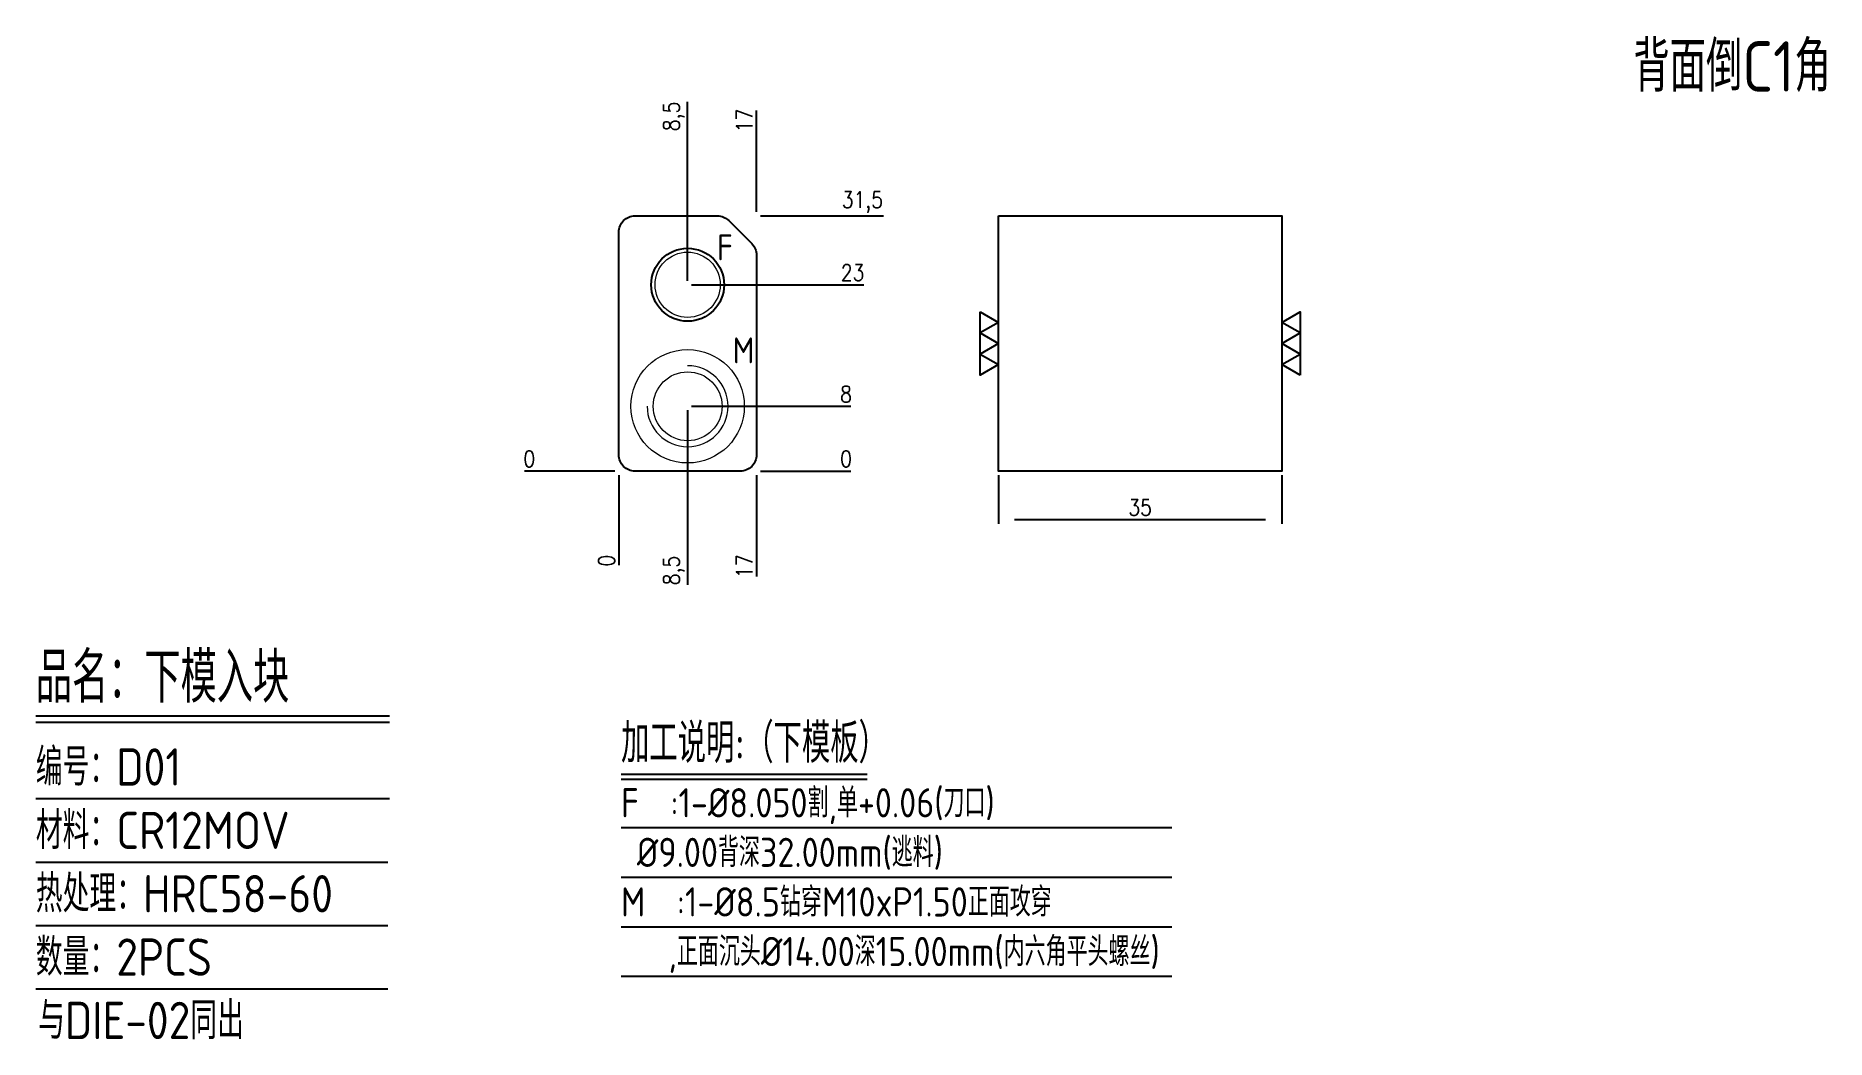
# Model space of a CAD drawing. Header units: millimetres. Extents: x 90230 to 90452, y 595 to 718.
import ezdxf
from ezdxf.enums import TextEntityAlignment as Align

# ---------------------------------------------------------------- set-up
doc = ezdxf.new("R2010")
doc.units = ezdxf.units.MM
doc.linetypes.add('HIDDEN', pattern=[0])
for name, color, linetype in [('DIE_P', 2, 'Continuous'), ('DIM', 4, 'Continuous'), ('PRESS', 3, 'Continuous'), ('TEXT', 4, 'Continuous')]:
    doc.layers.add(name, color=color, linetype=linetype)
doc.styles.add('gbenor', font='gbenor.shx', dxfattribs={"bigfont": 'gbcbig.shx'})
doc.styles.get("Standard").update_dxf_attribs({"font": 'txt.shx', "width": 0.85, "bigfont": 'ctxt.shx'})
doc.dimstyles.new('T-2-WX', dxfattribs={"dimtxt": 2, "dimasz": 2, "dimexe": 0.5, "dimexo": 0.5, "dimgap": 0.5, "dimtad": 1, "dimtxsty": 'Standard', "dimblk": 'OPEN30', "dimcen": 0, "dimazin": 3, "dimtfac": 1, "dimtmove": 0, "dimatfit": 3, "dimldrblk": 'OPEN30', "dimlwd": -1, "dimlwe": -1})

# ---------------------------------------------------------------- blocks, each defined once
blk = doc.blocks.new('*D7579')
at = {"layer": 'Defpoints', "color": 0}
for p in [(90302.48, 664.69), (90319.48, 664.69), (90329.48, 664.69)]:
    blk.add_point(p, dxfattribs=at)
at = {"layer": 'DIM', "color": 0}
blk.add_line((90319.98, 664.69), (90331.12, 664.69), dxfattribs=at)
at = {"layer": 'DIM', "color": 0, "insert": (90330.55, 666.19), "char_height": 2, "attachment_point": 5}
blk.add_mtext('0', dxfattribs=at)
blk = doc.blocks.new('_Open30')
blk = doc.blocks.new('*D7580')
at = {"layer": 'Defpoints', "color": 0}
for p in [(90310.98, 672.69), (90329.48, 672.69), (90302.48, 664.69)]:
    blk.add_point(p, dxfattribs=at)
at = {"layer": 'DIM', "color": 0}
for p, q in [((90311.48, 672.69), (90321.48, 672.69)), ((90321.48, 672.69), (90325.48, 672.69)), ((90325.48, 672.69), (90331.12, 672.69))]:
    blk.add_line(p, q, dxfattribs=at)
at = {"layer": 'DIM', "color": 0, "insert": (90330.55, 674.19), "char_height": 2, "attachment_point": 5}
blk.add_mtext('8', dxfattribs=at)
blk = doc.blocks.new('*D7581')
at = {"layer": 'Defpoints', "color": 0}
for p in [(90310.98, 687.69), (90329.48, 687.69), (90302.48, 664.69)]:
    blk.add_point(p, dxfattribs=at)
at = {"layer": 'DIM', "color": 0}
for p, q in [((90311.48, 687.69), (90321.48, 687.69)), ((90321.48, 687.69), (90325.48, 687.69)), ((90325.48, 687.69), (90332.74, 687.69))]:
    blk.add_line(p, q, dxfattribs=at)
at = {"layer": 'DIM', "color": 0, "insert": (90331.36, 689.19), "char_height": 2, "attachment_point": 5}
blk.add_mtext('23', dxfattribs=at)
blk = doc.blocks.new('*D7582')
at = {"layer": 'Defpoints', "color": 0}
for p in [(90319.48, 696.19), (90329.48, 696.19), (90302.48, 664.69)]:
    blk.add_point(p, dxfattribs=at)
at = {"layer": 'DIM', "color": 0}
for p, q in [((90319.98, 696.19), (90323.48, 696.19)), ((90323.48, 696.19), (90325.48, 696.19)), ((90325.48, 696.19), (90335.17, 696.19))]:
    blk.add_line(p, q, dxfattribs=at)
at = {"layer": 'DIM', "color": 0, "insert": (90332.57, 697.88), "char_height": 2, "attachment_point": 5}
blk.add_mtext('31,5', dxfattribs=at)
blk = doc.blocks.new('*D7583')
at = {"layer": 'Defpoints', "color": 0}
for p in [(90292.48, 664.69), (90302.48, 664.69), (90302.48, 664.69)]:
    blk.add_point(p, dxfattribs=at)
at = {"layer": 'DIM', "color": 0}
blk.add_line((90301.98, 664.69), (90290.85, 664.69), dxfattribs=at)
at = {"layer": 'DIM', "color": 0, "insert": (90291.42, 666.19), "char_height": 2, "attachment_point": 5}
blk.add_mtext('0', dxfattribs=at)
blk = doc.blocks.new('*D7584')
at = {"layer": 'Defpoints', "color": 0}
for p in [(90302.48, 664.69), (90319.48, 664.69), (90319.48, 654.69)]:
    blk.add_point(p, dxfattribs=at)
at = {"layer": 'DIM', "color": 0}
for p, q in [((90319.48, 664.19), (90319.48, 660.69)), ((90319.48, 660.69), (90319.48, 658.69)), ((90319.48, 658.69), (90319.48, 651.68))]:
    blk.add_line(p, q, dxfattribs=at)
at = {"layer": 'DIM', "color": 0, "insert": (90317.98, 652.93), "char_height": 2, "attachment_point": 5, "rotation": 90}
blk.add_mtext('17', dxfattribs=at)
blk = doc.blocks.new('*D7585')
at = {"layer": 'Defpoints', "color": 0}
for p in [(90310.98, 672.69), (90302.48, 664.69), (90310.98, 654.69)]:
    blk.add_point(p, dxfattribs=at)
at = {"layer": 'DIM', "color": 0}
for p, q in [((90310.98, 672.19), (90310.98, 662.69)), ((90310.98, 662.69), (90310.98, 658.69)), ((90310.98, 658.69), (90310.98, 650.63))]:
    blk.add_line(p, q, dxfattribs=at)
at = {"layer": 'DIM', "color": 0, "insert": (90309.29, 652.41), "char_height": 2, "attachment_point": 5, "rotation": 90}
blk.add_mtext('8,5', dxfattribs=at)
blk = doc.blocks.new('*D7586')
at = {"layer": 'Defpoints', "color": 0}
for p in [(90302.48, 664.69), (90302.48, 664.69), (90302.48, 654.69)]:
    blk.add_point(p, dxfattribs=at)
at = {"layer": 'DIM', "color": 0}
blk.add_line((90302.48, 664.19), (90302.48, 653.06), dxfattribs=at)
at = {"layer": 'DIM', "color": 0, "insert": (90300.98, 653.62), "char_height": 2, "attachment_point": 5, "rotation": 90}
blk.add_mtext('0', dxfattribs=at)
blk = doc.blocks.new('*D7587')
at = {"layer": 'Defpoints', "color": 0}
for p in [(90319.48, 706.19), (90319.48, 696.19), (90302.48, 664.69)]:
    blk.add_point(p, dxfattribs=at)
at = {"layer": 'DIM', "color": 0}
for p, q in [((90319.48, 702.19), (90319.48, 709.2)), ((90319.48, 700.19), (90319.48, 702.19)), ((90319.48, 696.69), (90319.48, 700.19))]:
    blk.add_line(p, q, dxfattribs=at)
at = {"layer": 'DIM', "color": 0, "insert": (90317.98, 707.94), "char_height": 2, "attachment_point": 5, "rotation": 90}
blk.add_mtext('17', dxfattribs=at)
blk = doc.blocks.new('*D7588')
at = {"layer": 'Defpoints', "color": 0}
for p in [(90310.98, 706.19), (90310.98, 687.69), (90302.48, 664.69)]:
    blk.add_point(p, dxfattribs=at)
at = {"layer": 'DIM', "color": 0}
for p, q in [((90310.98, 702.19), (90310.98, 710.25)), ((90310.98, 698.19), (90310.98, 702.19)), ((90310.98, 688.19), (90310.98, 698.19))]:
    blk.add_line(p, q, dxfattribs=at)
at = {"layer": 'DIM', "color": 0, "insert": (90309.29, 708.47), "char_height": 2, "attachment_point": 5, "rotation": 90}
blk.add_mtext('8,5', dxfattribs=at)
blk = doc.blocks.new('*D7589')
at = {"layer": 'Defpoints', "color": 0}
for p in [(90349.37, 664.69), (90384.37, 664.69), (90349.37, 658.69)]:
    blk.add_point(p, dxfattribs=at)
at = {"layer": 'DIM', "color": 0}
for p, q in [((90349.37, 664.19), (90349.37, 658.19)), ((90384.37, 664.19), (90384.37, 658.19)), ((90382.37, 658.69), (90351.37, 658.69))]:
    blk.add_line(p, q, dxfattribs=at)
at = {"layer": 'DIM', "color": 0, "insert": (90366.87, 660.19), "char_height": 2, "attachment_point": 5}
blk.add_mtext('35', dxfattribs=at)

msp = doc.modelspace()

# ---------------------------------------------------------------- linework, layer by layer
at = {"layer": 'DIE_P'}
msp.add_lwpolyline([(90319.484, 691.361), (90319.484, 666.69, -0.4142136), (90317.484, 664.69), (90304.484, 664.69, -0.4142136), (90302.484, 666.69), (90302.484, 694.19, -0.4142136), (90304.484, 696.19), (90314.656, 696.19, -0.1989124), (90316.07, 695.604), (90318.899, 692.776, -0.1989124)], format="xyb", close=True, dxfattribs=at)
at = {"layer": 'DIE_P', "color": 4, "linetype": 'HIDDEN', "ltscale": 0.5}
msp.add_circle((90310.984, 687.69), 4.5, dxfattribs=at)
at = {"layer": 'DIE_P', "color": 1, "linetype": 'Continuous', "lineweight": 18}
msp.add_circle((90310.984, 687.69), 4.025, dxfattribs=at)
at = {"layer": 'DIE_P', "linetype": 'Continuous', "lineweight": 18, "ltscale": 10}
msp.add_circle((90310.984, 672.69), 7, dxfattribs=at)
at = {"layer": 'DIE_P', "lineweight": 18}
msp.add_circle((90310.984, 672.69), 4.25, dxfattribs=at)
msp.add_arc((90310.984, 672.69), 5, 180, 90, dxfattribs=at)
at = {"layer": 'DIM', "color": 4, "linetype": 'Continuous', "lineweight": 25}
for p, q in [((90230.479, 634.494), (90274.164, 634.494)), ((90230.479, 633.689), (90274.164, 633.689)), ((90230.479, 624.257), (90274.164, 624.257)), ((90230.479, 616.436), (90273.975, 616.436)), ((90230.479, 608.615), (90273.975, 608.615)), ((90230.479, 600.794), (90273.975, 600.794))]:
    msp.add_line(p, q, dxfattribs=at)
at = {"layer": 'PRESS', "color": 2}
msp.add_lwpolyline([(90349.369, 696.19), (90384.369, 696.19), (90384.369, 664.69), (90349.369, 664.69)], close=True, dxfattribs=at)
at = {"layer": 'PRESS', "color": 4}
for points in [[(90347.119, 684.337), (90349.369, 683.038), (90347.119, 681.739), (90349.369, 680.44), (90347.119, 679.141), (90349.369, 677.842), (90347.119, 676.543), (90347.119, 684.337)], [(90386.619, 676.543), (90384.369, 677.842), (90386.619, 679.141), (90384.369, 680.44), (90386.619, 681.739), (90384.369, 683.038), (90386.619, 684.337), (90386.619, 676.543)]]:
    msp.add_lwpolyline(points, close=True, dxfattribs=at)
at = {"layer": 'TEXT', "color": 3}
for p, q in [((90302.757, 627.297), (90333.17, 627.297)), ((90302.757, 626.667), (90333.17, 626.667))]:
    msp.add_line(p, q, dxfattribs=at)
at = {"layer": 'TEXT', "color": 3, "linetype": 'Continuous'}
for p, q in [((90302.757, 620.691), (90370.766, 620.691)), ((90302.757, 614.571), (90370.766, 614.571)), ((90302.757, 608.451), (90370.766, 608.451)), ((90302.757, 602.331), (90370.766, 602.331))]:
    msp.add_line(p, q, dxfattribs=at)

# ---------------------------------------------------------------- texts
at = {"layer": 'DIM', "color": 3, "linetype": 'Continuous', "lineweight": 25, "style": 'gbenor'}
for s, height, p in [('品名：下模入块', 6.2109, (90230.479, 636.104)), ('编号：D01', 4.6007, (90230.479, 625.868)), ('材料：CR12MOV', 4.6007, (90230.479, 618.046)), ('热处理：HRC58-60', 4.60068, (90230.479, 610.225)), ('数量：2PCS', 4.6007, (90230.479, 602.404)), ('与DIE-02同出', 4.6007, (90230.759, 594.583))]:
    msp.add_text(s, height=height, dxfattribs=at).set_placement(p)
at = {"layer": 'TEXT', "color": 4, "lineweight": 18, "style": 'gbenor'}
msp.add_text('背面倒C1角', height=6.2174, dxfattribs=at).set_placement((90427.801, 711.527))
at = {"layer": 'TEXT', "color": 4, "style": 'gbenor'}
for s, p in [('F', (90315.594, 692.299)), ('M', (90317.886, 679.591))]:
    msp.add_text(s, height=3.2, dxfattribs=at).set_placement(p, align=Align.MIDDLE_CENTER)
for s, height, p in [('加工说明:（下模板）', 4.86, (90302.757, 628.683)), (' %%C9.00背深32.00mm(逃料)', 3.6, (90302.757, 615.831)), ('M  :1-%%c8.5钻穿M10xP1.50正面攻穿', 3.6, (90302.757, 609.711)), ('   ,正面沉头%%C14.00深15.00mm(内六角平头螺丝)', 3.6, (90302.757, 603.591))]:
    msp.add_text(s, height=height, dxfattribs=at).set_placement(p)
at = {"layer": 'TEXT', "color": 1, "style": 'gbenor'}
msp.add_text('F  :1-%%c8.050割,单+0.06(刀口)', height=3.6, dxfattribs=at).set_placement((90302.757, 621.951))

# ---------------------------------------------------------------- dimensions: what is measured, and where the dimension line sits
at = {"layer": 'DIM', "color": 4}
for feature_location, offset, dtype, origin, picture, middle in [((90310.984, 687.69), (0, 18.5), 1, (90302.484, 664.69), '*D7588', (90309.294, 708.471)), ((90319.484, 696.19), (0, 10), 1, (90302.484, 664.69), '*D7587', (90317.984, 707.944)), ((90319.484, 696.19), (10, 0), 0, (90302.484, 664.69), '*D7582', (90332.575, 697.88)), ((90310.984, 687.69), (18.5, 0), 0, (90302.484, 664.69), '*D7581', (90331.361, 689.19)), ((90310.984, 672.69), (18.5, 0), 0, (90302.484, 664.69), '*D7580', (90330.551, 674.19)), ((90310.984, 672.69), (0, -18), 1, (90302.484, 664.69), '*D7585', (90309.294, 652.409)), ((90302.484478294, 664.689721795), (-10, 0), 0, (90302.484478294, 664.689721795), '*D7583', (90291.417811627, 666.189721795)), ((90319.484478314, 664.689721795), (10, 0), 0, (90302.484478294, 664.689721795), '*D7579', (90330.55114498, 666.189721795)), ((90302.484478294, 664.689721795), (0, -10), 1, (90302.484478294, 664.689721795), '*D7586', (90300.984478293, 653.623055129)), ((90319.484, 664.69), (0, -10), 1, (90302.484, 664.69), '*D7584', (90317.984, 652.935))]:
    dim = msp.add_ordinate_dim(feature_location=feature_location, offset=offset, dtype=dtype, origin=origin, dimstyle='T-2-WX', dxfattribs=at)
    dim.commit()
    dim.dimension.update_dxf_attribs({"geometry": picture, "text_midpoint": middle})
dim = msp.add_linear_dim(base=(90349.369, 658.69), p1=(90384.369, 664.69), p2=(90349.369, 664.69), dimstyle='T-2-WX', dxfattribs=at)
dim.commit()
dim.dimension.update_dxf_attribs({"geometry": '*D7589', "text_midpoint": (90366.869, 660.19)})

doc.saveas('drawing.dxf')
